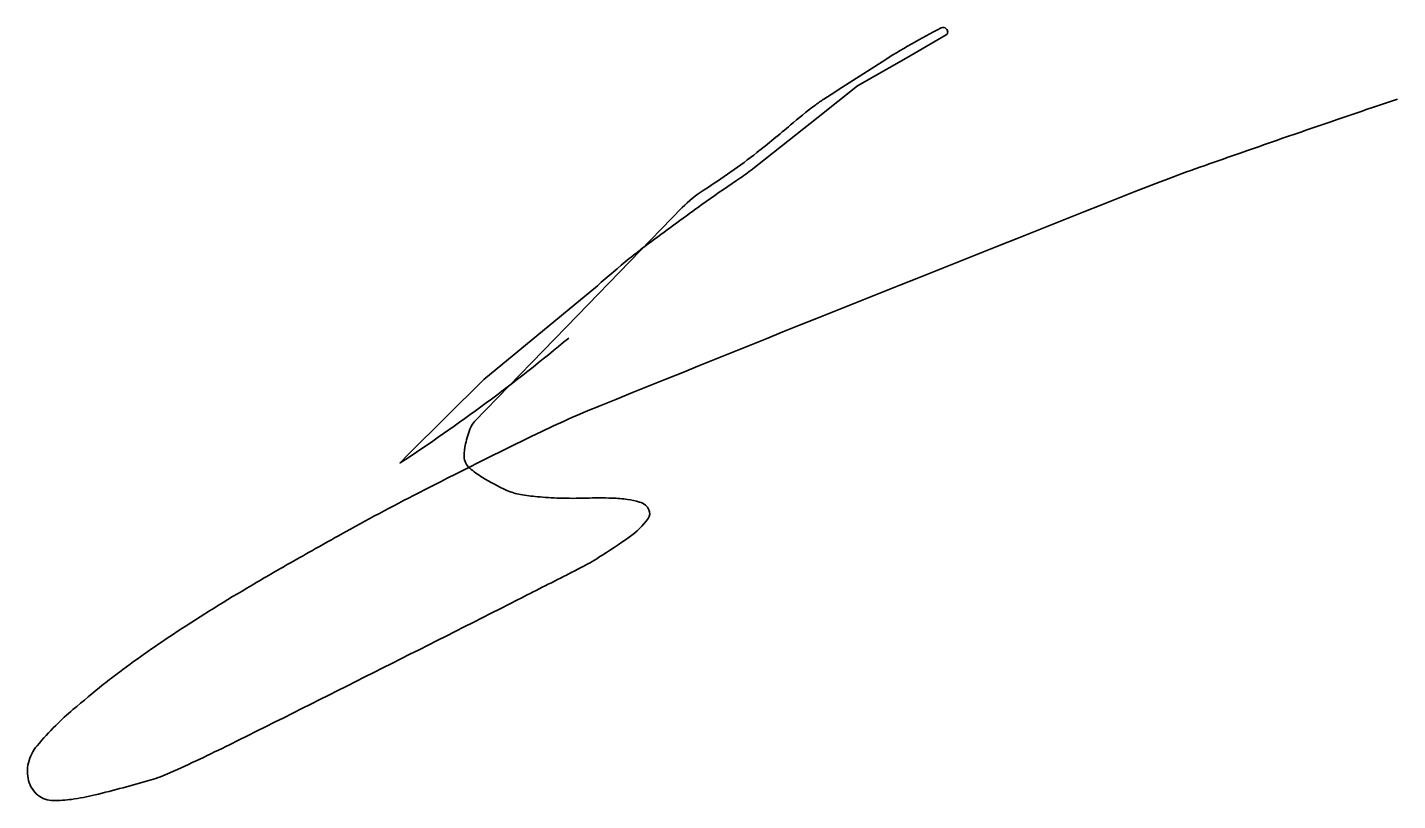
# Model space of a CAD drawing. Header units: millimetres. Extents: x 3098 to 3501, y 692 to 919.
import ezdxf

# ---------------------------------------------------------------- set-up
doc = ezdxf.new("R2010")
doc.units = ezdxf.units.MM

msp = doc.modelspace()

# ---------------------------------------------------------------- linework, layer by layer
at = {"color": 160, "lineweight": 35}
for points in [[(3265.32, 843.11, -0.00669), (3274.68, 851.07, -0.013987), (3279.32, 854.69, -0.000353), (3294.28, 865.7, -0.002998), (3296.05, 866.99, -0.008491), (3306.27, 874.05, 0.020138), (3310.51, 877.12), (3330.23, 892.69), (3341.83, 901.85), (3356.08, 910.05), (3367.9, 916.86, 0.268307), (3368.34, 917.61, 0.196559), (3367.9, 918.67, 0.328538), (3366.42, 918.91, 0.022302), (3349.03, 908.96, 0.002958), (3331.89, 897.96, 0.018502), (3329.23, 896.09, 0.013825), (3322.14, 890.38, -0.009799), (3312.21, 882.25, -0.025801), (3296.69, 871.29, 0.059297), (3290.25, 866.07), (3259.48, 834.38), (3229.18, 803.17, 0.098049), (3228.09, 801.49, 0.037959), (3226.55, 796.58, 0.059799), (3226.14, 792.85, 0.115952), (3226.61, 790.95, 0.097439), (3227.77, 789.47, 0.039537), (3231.49, 786.76, 0.032451), (3238.68, 782.95, 0.063281), (3242.69, 781.73, 0.019147), (3247.66, 781.08, 0.014626), (3254.2, 780.66, 0.017086), (3262, 780.67, -0.017368), (3269.67, 780.66, -0.026373), (3274.19, 780.27, -0.032961), (3277.74, 779.52, -0.105925), (3279.42, 778.64, -0.113915), (3280.49, 777.24, -0.267867), (3280.23, 774.67, -0.083394), (3274.7, 769.2, -0.012795), (3265.79, 763.26, -0.022331), (3260.45, 760.22, -0.000661), (3256.22, 758.06, -0.000197), (3242, 750.83, -0.002062), (3157.13, 708.17, -0.010096), (3139.59, 699.88, -0.033736), (3134.07, 697.84, -0.01163), (3117.6, 693.41, -0.026053), (3110.72, 692.1, -0.034118), (3105.38, 691.74, -0.170228), (3100.82, 693.34, -0.161311), (3098.06, 697.6, -0.124786), (3098.02, 702.84, -0.115981), (3100.58, 707.86, -0.019326), (3106.04, 713.82, -0.022621), (3111.12, 718.51, -0.005128), (3120.08, 725.92, -0.01007), (3124.76, 729.54, -0.014872), (3141.74, 741.41, -0.011975), (3163.59, 754.99, -0.003481), (3175.06, 761.64, -0.002714), (3189.88, 769.99, -0.008396), (3212.65, 782.16, -0.005536), (3247.69, 799.64, -0.016751), (3265.85, 807.71, -0.001963), (3423.18, 870.7, -0.009566), (3443.73, 878.39, -0.003487), (3500.62, 897.98)], [(3256.88, 827.71, -0.028888), (3207.3, 791), (3209.63, 793.51), (3231.96, 815.53), (3265.32, 843.11), (3265.32, 843.11), (3265.32, 843.11), (3265.32, 843.11)]]:
    msp.add_lwpolyline(points, format="xyb", dxfattribs=at)

doc.saveas('drawing.dxf')
